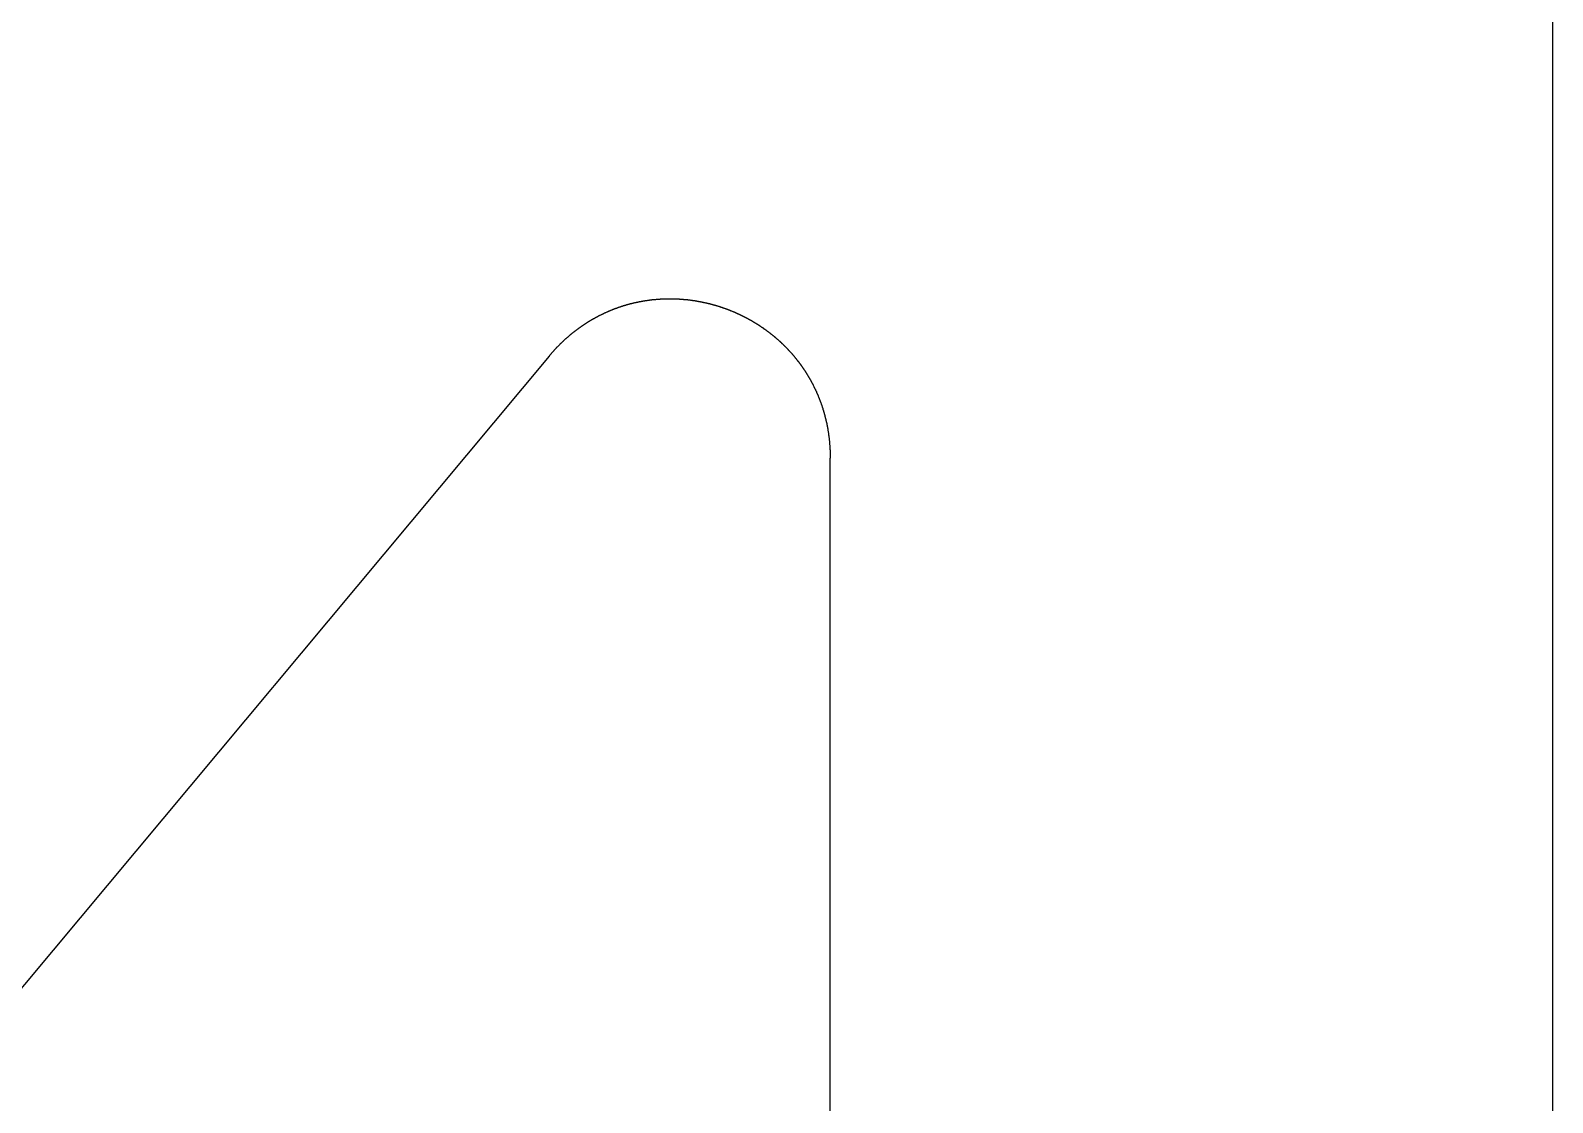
# Model space of a CAD drawing. Header units: millimetres. Extents: x -275 to 275, y -100 to 100.
# Drawn here: x -85.68 to -70.37, y -15.77 to -4.99 of the extents above; entities that cross this region are included whole.
import ezdxf

# ---------------------------------------------------------------- set-up
doc = ezdxf.new("R2010")
doc.units = ezdxf.units.MM

msp = doc.modelspace()

# ---------------------------------------------------------------- linework, layer by layer
for p, q in [((-70.368, 13.435), (-70.368, -22.822)), ((-80.461, -8.266), (-94.646, -25.246)), ((-77.633, -22.949), (-77.633, -9.292))]:
    msp.add_line(p, q)
msp.add_lwpolyline([(-80.461, -8.266), (-80.458, -8.263), (-80.455, -8.259), (-80.453, -8.256), (-80.45, -8.253), (-80.447, -8.249), (-80.444, -8.246), (-80.441, -8.242), (-80.438, -8.239), (-80.435, -8.236), (-80.432, -8.232), (-80.429, -8.229), (-80.426, -8.226), (-80.423, -8.222), (-80.42, -8.219), (-80.417, -8.216), (-80.414, -8.213), (-80.411, -8.209), (-80.409, -8.206), (-80.406, -8.203), (-80.403, -8.2), (-80.4, -8.196), (-80.397, -8.193), (-80.394, -8.19), (-80.391, -8.187), (-80.388, -8.184), (-80.385, -8.18), (-80.382, -8.177), (-80.379, -8.174), (-80.376, -8.171), (-80.372, -8.168), (-80.369, -8.165), (-80.366, -8.162), (-80.363, -8.159), (-80.36, -8.155), (-80.357, -8.152), (-80.354, -8.149), (-80.351, -8.146), (-80.348, -8.143), (-80.345, -8.14), (-80.342, -8.137), (-80.339, -8.134), (-80.336, -8.131), (-80.333, -8.128), (-80.33, -8.125), (-80.326, -8.122), (-80.323, -8.119), (-80.32, -8.116), (-80.317, -8.113), (-80.314, -8.111), (-80.311, -8.108), (-80.308, -8.105), (-80.305, -8.102), (-80.301, -8.099), (-80.298, -8.096), (-80.295, -8.093), (-80.292, -8.09), (-80.289, -8.088), (-80.286, -8.085), (-80.283, -8.082), (-80.279, -8.079), (-80.276, -8.076), (-80.273, -8.074), (-80.27, -8.071), (-80.267, -8.068), (-80.263, -8.065), (-80.26, -8.063), (-80.257, -8.06), (-80.254, -8.057), (-80.251, -8.054), (-80.247, -8.052), (-80.244, -8.049), (-80.241, -8.046), (-80.238, -8.044), (-80.234, -8.041), (-80.231, -8.038), (-80.228, -8.036), (-80.225, -8.033), (-80.221, -8.03), (-80.218, -8.028), (-80.215, -8.025), (-80.212, -8.023), (-80.208, -8.02), (-80.205, -8.018), (-80.202, -8.015), (-80.199, -8.012), (-80.195, -8.01), (-80.192, -8.007), (-80.189, -8.005), (-80.185, -8.002), (-80.182, -8), (-80.179, -7.997), (-80.176, -7.995), (-80.172, -7.993), (-80.169, -7.99), (-80.166, -7.988), (-80.162, -7.985), (-80.159, -7.983), (-80.156, -7.98), (-80.152, -7.978), (-80.149, -7.976), (-80.146, -7.973), (-80.142, -7.971), (-80.139, -7.969), (-80.136, -7.966), (-80.132, -7.964), (-80.129, -7.962), (-80.125, -7.959), (-80.122, -7.957), (-80.119, -7.955), (-80.115, -7.952), (-80.112, -7.95), (-80.109, -7.948), (-80.105, -7.946), (-80.102, -7.943), (-80.098, -7.941), (-80.095, -7.939), (-80.092, -7.937), (-80.088, -7.934), (-80.085, -7.932), (-80.081, -7.93), (-80.078, -7.928), (-80.075, -7.926), (-80.071, -7.924), (-80.068, -7.922), (-80.064, -7.919), (-80.061, -7.917), (-80.057, -7.915), (-80.054, -7.913), (-80.051, -7.911), (-80.047, -7.909), (-80.044, -7.907), (-80.04, -7.905), (-80.037, -7.903), (-80.033, -7.901), (-80.03, -7.899), (-80.026, -7.897), (-80.023, -7.895), (-80.019, -7.893), (-80.016, -7.891), (-80.013, -7.889), (-80.009, -7.887), (-80.006, -7.885), (-80.002, -7.883), (-79.999, -7.881), (-79.995, -7.879), (-79.992, -7.877), (-79.988, -7.875), (-79.985, -7.873), (-79.981, -7.871), (-79.978, -7.87), (-79.974, -7.868), (-79.971, -7.866), (-79.967, -7.864), (-79.964, -7.862), (-79.96, -7.86), (-79.956, -7.858), (-79.953, -7.857), (-79.949, -7.855), (-79.946, -7.853), (-79.942, -7.851), (-79.939, -7.85), (-79.935, -7.848), (-79.932, -7.846), (-79.928, -7.844), (-79.925, -7.843), (-79.921, -7.841), (-79.918, -7.839), (-79.914, -7.837), (-79.91, -7.836), (-79.907, -7.834), (-79.903, -7.832), (-79.9, -7.831), (-79.896, -7.829), (-79.893, -7.828), (-79.889, -7.826), (-79.885, -7.824), (-79.882, -7.823), (-79.878, -7.821), (-79.875, -7.82), (-79.871, -7.818), (-79.867, -7.816), (-79.864, -7.815), (-79.86, -7.813), (-79.857, -7.812), (-79.853, -7.81), (-79.85, -7.809), (-79.846, -7.807), (-79.842, -7.806), (-79.839, -7.804), (-79.835, -7.803), (-79.831, -7.801), (-79.828, -7.8), (-79.824, -7.798), (-79.821, -7.797), (-79.817, -7.795), (-79.813, -7.794), (-79.81, -7.793), (-79.806, -7.791), (-79.802, -7.79), (-79.799, -7.788), (-79.795, -7.787), (-79.792, -7.786), (-79.788, -7.784), (-79.784, -7.783), (-79.781, -7.782), (-79.777, -7.78), (-79.773, -7.779), (-79.77, -7.778), (-79.766, -7.777), (-79.762, -7.775), (-79.759, -7.774), (-79.755, -7.773), (-79.751, -7.771), (-79.748, -7.77), (-79.744, -7.769), (-79.74, -7.768), (-79.737, -7.767), (-79.733, -7.765), (-79.729, -7.764), (-79.726, -7.763), (-79.722, -7.762), (-79.718, -7.761), (-79.715, -7.759), (-79.711, -7.758), (-79.707, -7.757), (-79.704, -7.756), (-79.7, -7.755), (-79.696, -7.754), (-79.693, -7.753), (-79.689, -7.752), (-79.685, -7.751), (-79.681, -7.749), (-79.678, -7.748), (-79.674, -7.747), (-79.67, -7.746), (-79.667, -7.745), (-79.663, -7.744), (-79.659, -7.743), (-79.656, -7.742), (-79.652, -7.741), (-79.648, -7.74), (-79.644, -7.739), (-79.641, -7.738), (-79.637, -7.737), (-79.633, -7.736), (-79.63, -7.736), (-79.626, -7.735), (-79.622, -7.734), (-79.618, -7.733), (-79.615, -7.732), (-79.611, -7.731), (-79.607, -7.73), (-79.604, -7.729), (-79.6, -7.728), (-79.596, -7.727), (-79.592, -7.727), (-79.589, -7.726), (-79.585, -7.725), (-79.581, -7.724), (-79.577, -7.723), (-79.574, -7.723), (-79.57, -7.722), (-79.566, -7.721), (-79.563, -7.72), (-79.559, -7.719), (-79.555, -7.719), (-79.551, -7.718), (-79.548, -7.717), (-79.544, -7.717), (-79.54, -7.716), (-79.536, -7.715), (-79.533, -7.714), (-79.529, -7.714), (-79.525, -7.713), (-79.521, -7.712), (-79.518, -7.712), (-79.514, -7.711), (-79.51, -7.71), (-79.506, -7.71), (-79.503, -7.709), (-79.499, -7.709), (-79.495, -7.708), (-79.491, -7.707), (-79.488, -7.707), (-79.484, -7.706), (-79.48, -7.706), (-79.476, -7.705), (-79.473, -7.705), (-79.469, -7.704), (-79.465, -7.704), (-79.461, -7.703), (-79.458, -7.703), (-79.454, -7.702), (-79.45, -7.702), (-79.446, -7.701), (-79.442, -7.701), (-79.439, -7.7), (-79.435, -7.7), (-79.431, -7.699), (-79.427, -7.699), (-79.424, -7.698), (-79.42, -7.698), (-79.416, -7.698), (-79.412, -7.697), (-79.409, -7.697), (-79.405, -7.696), (-79.401, -7.696), (-79.397, -7.696), (-79.394, -7.695), (-79.39, -7.695), (-79.386, -7.695), (-79.382, -7.694), (-79.378, -7.694), (-79.375, -7.694), (-79.371, -7.693), (-79.367, -7.693), (-79.363, -7.693), (-79.36, -7.693), (-79.356, -7.692), (-79.352, -7.692), (-79.348, -7.692), (-79.345, -7.692), (-79.341, -7.691), (-79.337, -7.691), (-79.333, -7.691), (-79.329, -7.691), (-79.326, -7.691), (-79.322, -7.69), (-79.318, -7.69), (-79.314, -7.69), (-79.311, -7.69), (-79.307, -7.69), (-79.303, -7.69), (-79.299, -7.689), (-79.296, -7.689), (-79.292, -7.689), (-79.288, -7.689), (-79.284, -7.689), (-79.28, -7.689), (-79.277, -7.689), (-79.273, -7.689), (-79.269, -7.689), (-79.265, -7.689), (-79.262, -7.689), (-79.258, -7.689), (-79.254, -7.689), (-79.25, -7.689), (-79.247, -7.689), (-79.243, -7.689), (-79.239, -7.689), (-79.235, -7.689), (-79.231, -7.689), (-79.228, -7.689), (-79.224, -7.689), (-79.22, -7.689), (-79.216, -7.689), (-79.213, -7.689), (-79.209, -7.689), (-79.205, -7.689), (-79.201, -7.689), (-79.198, -7.689), (-79.194, -7.69), (-79.19, -7.69), (-79.186, -7.69), (-79.183, -7.69), (-79.179, -7.69), (-79.175, -7.69), (-79.171, -7.69), (-79.168, -7.691), (-79.164, -7.691), (-79.16, -7.691), (-79.156, -7.691), (-79.152, -7.691), (-79.149, -7.692), (-79.145, -7.692), (-79.141, -7.692), (-79.137, -7.692), (-79.134, -7.693), (-79.13, -7.693), (-79.126, -7.693), (-79.122, -7.693), (-79.119, -7.694), (-79.115, -7.694), (-79.111, -7.694), (-79.108, -7.695), (-79.104, -7.695), (-79.1, -7.695), (-79.096, -7.696), (-79.093, -7.696), (-79.089, -7.696), (-79.085, -7.697), (-79.081, -7.697), (-79.078, -7.698), (-79.074, -7.698), (-79.07, -7.698), (-79.066, -7.699), (-79.063, -7.699), (-79.059, -7.7), (-79.055, -7.7), (-79.051, -7.701), (-79.048, -7.701), (-79.044, -7.701), (-79.04, -7.702), (-79.037, -7.702), (-79.033, -7.703), (-79.029, -7.703), (-79.025, -7.704), (-79.022, -7.704), (-79.018, -7.705), (-79.014, -7.706), (-79.011, -7.706), (-79.007, -7.707), (-79.003, -7.707), (-78.999, -7.708), (-78.996, -7.708), (-78.992, -7.709), (-78.988, -7.71), (-78.985, -7.71), (-78.981, -7.711), (-78.977, -7.711), (-78.974, -7.712), (-78.97, -7.713), (-78.966, -7.713), (-78.962, -7.714), (-78.959, -7.715), (-78.955, -7.715), (-78.951, -7.716), (-78.948, -7.717), (-78.944, -7.717), (-78.94, -7.718), (-78.937, -7.719), (-78.933, -7.719), (-78.929, -7.72), (-78.926, -7.721), (-78.922, -7.722), (-78.918, -7.722), (-78.915, -7.723), (-78.911, -7.724), (-78.907, -7.725), (-78.904, -7.725), (-78.9, -7.726), (-78.896, -7.727), (-78.893, -7.728), (-78.889, -7.729), (-78.885, -7.73), (-78.882, -7.73), (-78.878, -7.731), (-78.874, -7.732), (-78.871, -7.733), (-78.867, -7.734), (-78.863, -7.735), (-78.86, -7.736), (-78.856, -7.736), (-78.852, -7.737), (-78.849, -7.738), (-78.845, -7.739), (-78.842, -7.74), (-78.838, -7.741), (-78.834, -7.742), (-78.831, -7.743), (-78.827, -7.744), (-78.823, -7.745), (-78.82, -7.746), (-78.816, -7.747), (-78.813, -7.748), (-78.809, -7.749), (-78.805, -7.75), (-78.802, -7.751), (-78.798, -7.752), (-78.795, -7.753), (-78.791, -7.754), (-78.787, -7.755), (-78.784, -7.756), (-78.78, -7.757), (-78.777, -7.758), (-78.773, -7.759), (-78.769, -7.76), (-78.766, -7.761), (-78.762, -7.763), (-78.759, -7.764), (-78.755, -7.765), (-78.751, -7.766), (-78.748, -7.767), (-78.744, -7.768), (-78.741, -7.769), (-78.737, -7.771), (-78.734, -7.772), (-78.73, -7.773), (-78.727, -7.774), (-78.723, -7.775), (-78.719, -7.776), (-78.716, -7.778), (-78.712, -7.779), (-78.709, -7.78), (-78.705, -7.781), (-78.702, -7.783), (-78.698, -7.784), (-78.695, -7.785), (-78.691, -7.786), (-78.688, -7.788), (-78.684, -7.789), (-78.681, -7.79), (-78.677, -7.792), (-78.674, -7.793), (-78.67, -7.794), (-78.667, -7.795), (-78.663, -7.797), (-78.66, -7.798), (-78.656, -7.799), (-78.653, -7.801), (-78.649, -7.802), (-78.646, -7.804), (-78.642, -7.805), (-78.639, -7.806), (-78.635, -7.808), (-78.632, -7.809), (-78.628, -7.811), (-78.625, -7.812), (-78.621, -7.813), (-78.618, -7.815), (-78.614, -7.816), (-78.611, -7.818), (-78.607, -7.819), (-78.604, -7.821), (-78.6, -7.822), (-78.597, -7.824), (-78.594, -7.825), (-78.59, -7.827), (-78.587, -7.828), (-78.583, -7.83), (-78.58, -7.831), (-78.576, -7.833), (-78.573, -7.834), (-78.57, -7.836), (-78.566, -7.837), (-78.563, -7.839), (-78.559, -7.84), (-78.556, -7.842), (-78.553, -7.843), (-78.549, -7.845), (-78.546, -7.847), (-78.542, -7.848), (-78.539, -7.85), (-78.536, -7.851), (-78.532, -7.853), (-78.529, -7.855), (-78.526, -7.856), (-78.522, -7.858), (-78.519, -7.86), (-78.515, -7.861), (-78.512, -7.863), (-78.509, -7.865), (-78.505, -7.866), (-78.502, -7.868), (-78.499, -7.87), (-78.495, -7.871), (-78.492, -7.873), (-78.489, -7.875), (-78.485, -7.877), (-78.482, -7.878), (-78.479, -7.88), (-78.475, -7.882), (-78.472, -7.884), (-78.469, -7.885), (-78.465, -7.887), (-78.462, -7.889), (-78.459, -7.891), (-78.456, -7.893), (-78.452, -7.894), (-78.449, -7.896), (-78.446, -7.898), (-78.442, -7.9), (-78.439, -7.902), (-78.436, -7.904), (-78.433, -7.905), (-78.429, -7.907), (-78.426, -7.909), (-78.423, -7.911), (-78.42, -7.913), (-78.416, -7.915), (-78.413, -7.917), (-78.41, -7.919), (-78.407, -7.92), (-78.404, -7.922), (-78.4, -7.924), (-78.397, -7.926), (-78.394, -7.928), (-78.391, -7.93), (-78.387, -7.932), (-78.384, -7.934), (-78.381, -7.936), (-78.378, -7.938), (-78.375, -7.94), (-78.372, -7.942), (-78.368, -7.944), (-78.365, -7.946), (-78.362, -7.948), (-78.359, -7.95), (-78.356, -7.952), (-78.353, -7.954), (-78.349, -7.956), (-78.346, -7.958), (-78.343, -7.96), (-78.34, -7.962), (-78.337, -7.964), (-78.334, -7.966), (-78.331, -7.969), (-78.327, -7.971), (-78.324, -7.973), (-78.321, -7.975), (-78.318, -7.977), (-78.315, -7.979), (-78.312, -7.981), (-78.309, -7.983), (-78.306, -7.985), (-78.303, -7.988), (-78.3, -7.99), (-78.297, -7.992), (-78.293, -7.994), (-78.29, -7.996), (-78.287, -7.999), (-78.284, -8.001), (-78.281, -8.003), (-78.278, -8.005), (-78.275, -8.007), (-78.272, -8.01), (-78.269, -8.012), (-78.266, -8.014), (-78.263, -8.016), (-78.26, -8.019), (-78.257, -8.021), (-78.254, -8.023), (-78.251, -8.025), (-78.248, -8.028), (-78.245, -8.03), (-78.242, -8.032), (-78.239, -8.035), (-78.236, -8.037), (-78.233, -8.039), (-78.23, -8.041), (-78.227, -8.044), (-78.224, -8.046), (-78.221, -8.048), (-78.218, -8.051), (-78.216, -8.053), (-78.213, -8.056), (-78.21, -8.058), (-78.207, -8.06), (-78.204, -8.063), (-78.201, -8.065), (-78.198, -8.068), (-78.195, -8.07), (-78.192, -8.072), (-78.189, -8.075), (-78.187, -8.077), (-78.184, -8.08), (-78.181, -8.082), (-78.178, -8.085), (-78.175, -8.087), (-78.172, -8.089), (-78.169, -8.092), (-78.167, -8.094), (-78.164, -8.097), (-78.161, -8.099), (-78.158, -8.102), (-78.155, -8.104), (-78.152, -8.107), (-78.15, -8.109), (-78.147, -8.112), (-78.144, -8.115), (-78.141, -8.117), (-78.138, -8.12), (-78.136, -8.122), (-78.133, -8.125), (-78.13, -8.127), (-78.127, -8.13), (-78.125, -8.132), (-78.122, -8.135), (-78.119, -8.138), (-78.116, -8.14), (-78.114, -8.143), (-78.111, -8.145), (-78.108, -8.148), (-78.105, -8.151), (-78.103, -8.153), (-78.1, -8.156), (-78.097, -8.159), (-78.095, -8.161), (-78.092, -8.164), (-78.089, -8.167), (-78.087, -8.169), (-78.084, -8.172), (-78.081, -8.175), (-78.079, -8.177), (-78.076, -8.18), (-78.073, -8.183), (-78.071, -8.186), (-78.068, -8.188), (-78.065, -8.191), (-78.063, -8.194), (-78.06, -8.196), (-78.058, -8.199), (-78.055, -8.202), (-78.052, -8.205), (-78.05, -8.208), (-78.047, -8.21), (-78.045, -8.213), (-78.042, -8.216), (-78.04, -8.219), (-78.037, -8.222), (-78.035, -8.224), (-78.032, -8.227), (-78.029, -8.23), (-78.027, -8.233), (-78.024, -8.236), (-78.022, -8.238), (-78.019, -8.241), (-78.017, -8.244), (-78.014, -8.247), (-78.012, -8.25), (-78.009, -8.253), (-78.007, -8.256), (-78.004, -8.259), (-78.002, -8.261), (-78, -8.264), (-77.997, -8.267), (-77.995, -8.27), (-77.992, -8.273), (-77.99, -8.276), (-77.987, -8.279), (-77.985, -8.282), (-77.983, -8.285), (-77.98, -8.288), (-77.978, -8.291), (-77.975, -8.294), (-77.973, -8.297), (-77.971, -8.3), (-77.968, -8.303), (-77.966, -8.306), (-77.963, -8.309), (-77.961, -8.312), (-77.959, -8.315), (-77.956, -8.318), (-77.954, -8.321), (-77.952, -8.324), (-77.949, -8.327), (-77.947, -8.33), (-77.945, -8.333), (-77.943, -8.336), (-77.94, -8.339), (-77.938, -8.342), (-77.936, -8.345), (-77.933, -8.348), (-77.931, -8.352), (-77.929, -8.355), (-77.927, -8.358), (-77.924, -8.361), (-77.922, -8.364), (-77.92, -8.367), (-77.918, -8.37), (-77.916, -8.373), (-77.913, -8.376), (-77.911, -8.38), (-77.909, -8.383), (-77.907, -8.386), (-77.905, -8.389), (-77.903, -8.392), (-77.9, -8.395), (-77.898, -8.399), (-77.896, -8.402), (-77.894, -8.405), (-77.892, -8.408), (-77.89, -8.411), (-77.888, -8.415), (-77.885, -8.418), (-77.883, -8.421), (-77.881, -8.424), (-77.879, -8.428), (-77.877, -8.431), (-77.875, -8.434), (-77.873, -8.437), (-77.871, -8.441), (-77.869, -8.444), (-77.867, -8.447), (-77.865, -8.451), (-77.863, -8.454), (-77.861, -8.457), (-77.859, -8.46), (-77.857, -8.464), (-77.855, -8.467), (-77.853, -8.47), (-77.851, -8.474), (-77.849, -8.477), (-77.847, -8.48), (-77.845, -8.484), (-77.843, -8.487), (-77.841, -8.491), (-77.839, -8.494), (-77.837, -8.497), (-77.835, -8.501), (-77.833, -8.504), (-77.832, -8.507), (-77.83, -8.511), (-77.828, -8.514), (-77.826, -8.518), (-77.824, -8.521), (-77.822, -8.524), (-77.82, -8.528), (-77.818, -8.531), (-77.817, -8.535), (-77.815, -8.538), (-77.813, -8.542), (-77.811, -8.545), (-77.809, -8.549), (-77.808, -8.552), (-77.806, -8.556), (-77.804, -8.559), (-77.802, -8.563), (-77.801, -8.566), (-77.799, -8.57), (-77.797, -8.573), (-77.795, -8.577), (-77.794, -8.58), (-77.792, -8.584), (-77.79, -8.587), (-77.788, -8.591), (-77.787, -8.594), (-77.785, -8.598), (-77.783, -8.601), (-77.782, -8.605), (-77.78, -8.608), (-77.778, -8.612), (-77.777, -8.616), (-77.775, -8.619), (-77.773, -8.623), (-77.772, -8.626), (-77.77, -8.63), (-77.769, -8.634), (-77.767, -8.637), (-77.765, -8.641), (-77.764, -8.644), (-77.762, -8.648), (-77.761, -8.652), (-77.759, -8.655), (-77.758, -8.659), (-77.756, -8.663), (-77.755, -8.666), (-77.753, -8.67), (-77.752, -8.674), (-77.75, -8.677), (-77.749, -8.681), (-77.747, -8.685), (-77.746, -8.688), (-77.744, -8.692), (-77.743, -8.696), (-77.741, -8.7), (-77.74, -8.703), (-77.738, -8.707), (-77.737, -8.711), (-77.736, -8.715), (-77.734, -8.718), (-77.733, -8.722), (-77.731, -8.726), (-77.73, -8.73), (-77.729, -8.733), (-77.727, -8.737), (-77.726, -8.741), (-77.725, -8.745), (-77.723, -8.748), (-77.722, -8.752), (-77.721, -8.756), (-77.719, -8.76), (-77.718, -8.764), (-77.717, -8.767), (-77.715, -8.771), (-77.714, -8.775), (-77.713, -8.779), (-77.712, -8.783), (-77.71, -8.787), (-77.709, -8.79), (-77.708, -8.794), (-77.707, -8.798), (-77.706, -8.802), (-77.704, -8.806), (-77.703, -8.81), (-77.702, -8.814), (-77.701, -8.818), (-77.7, -8.822), (-77.699, -8.825), (-77.697, -8.829), (-77.696, -8.833), (-77.695, -8.837), (-77.694, -8.841), (-77.693, -8.845), (-77.692, -8.849), (-77.691, -8.853), (-77.69, -8.857), (-77.689, -8.861), (-77.688, -8.865), (-77.687, -8.869), (-77.686, -8.873), (-77.685, -8.877), (-77.684, -8.881), (-77.683, -8.885), (-77.682, -8.889), (-77.681, -8.893), (-77.68, -8.897), (-77.679, -8.901), (-77.678, -8.905), (-77.677, -8.909), (-77.676, -8.913), (-77.675, -8.917), (-77.674, -8.921), (-77.673, -8.925), (-77.672, -8.929), (-77.671, -8.933), (-77.67, -8.937), (-77.669, -8.941), (-77.669, -8.945), (-77.668, -8.949), (-77.667, -8.953), (-77.666, -8.957), (-77.665, -8.961), (-77.664, -8.965), (-77.664, -8.97), (-77.663, -8.974), (-77.662, -8.978), (-77.661, -8.982), (-77.661, -8.986), (-77.66, -8.99), (-77.659, -8.994), (-77.658, -8.998), (-77.658, -9.003), (-77.657, -9.007), (-77.656, -9.011), (-77.656, -9.015), (-77.655, -9.019), (-77.654, -9.023), (-77.654, -9.028), (-77.653, -9.032), (-77.652, -9.036), (-77.652, -9.04), (-77.651, -9.044), (-77.65, -9.048), (-77.65, -9.053), (-77.649, -9.057), (-77.649, -9.061), (-77.648, -9.065), (-77.648, -9.07), (-77.647, -9.074), (-77.646, -9.078), (-77.646, -9.082), (-77.645, -9.087), (-77.645, -9.091), (-77.644, -9.095), (-77.644, -9.099), (-77.643, -9.104), (-77.643, -9.108), (-77.643, -9.112), (-77.642, -9.116), (-77.642, -9.121), (-77.641, -9.125), (-77.641, -9.129), (-77.64, -9.134), (-77.64, -9.138), (-77.64, -9.142), (-77.639, -9.147), (-77.639, -9.151), (-77.639, -9.155), (-77.638, -9.16), (-77.638, -9.164), (-77.638, -9.168), (-77.637, -9.173), (-77.637, -9.177), (-77.637, -9.181), (-77.636, -9.186), (-77.636, -9.19), (-77.636, -9.194), (-77.636, -9.199), (-77.636, -9.203), (-77.635, -9.208), (-77.635, -9.212), (-77.635, -9.216), (-77.635, -9.221), (-77.635, -9.225), (-77.634, -9.23), (-77.634, -9.234), (-77.634, -9.238), (-77.634, -9.243), (-77.634, -9.247), (-77.634, -9.252), (-77.634, -9.256), (-77.634, -9.261), (-77.634, -9.265), (-77.633, -9.27), (-77.633, -9.274), (-77.633, -9.278), (-77.633, -9.283), (-77.633, -9.287), (-77.633, -9.292)])

doc.saveas('drawing.dxf')
